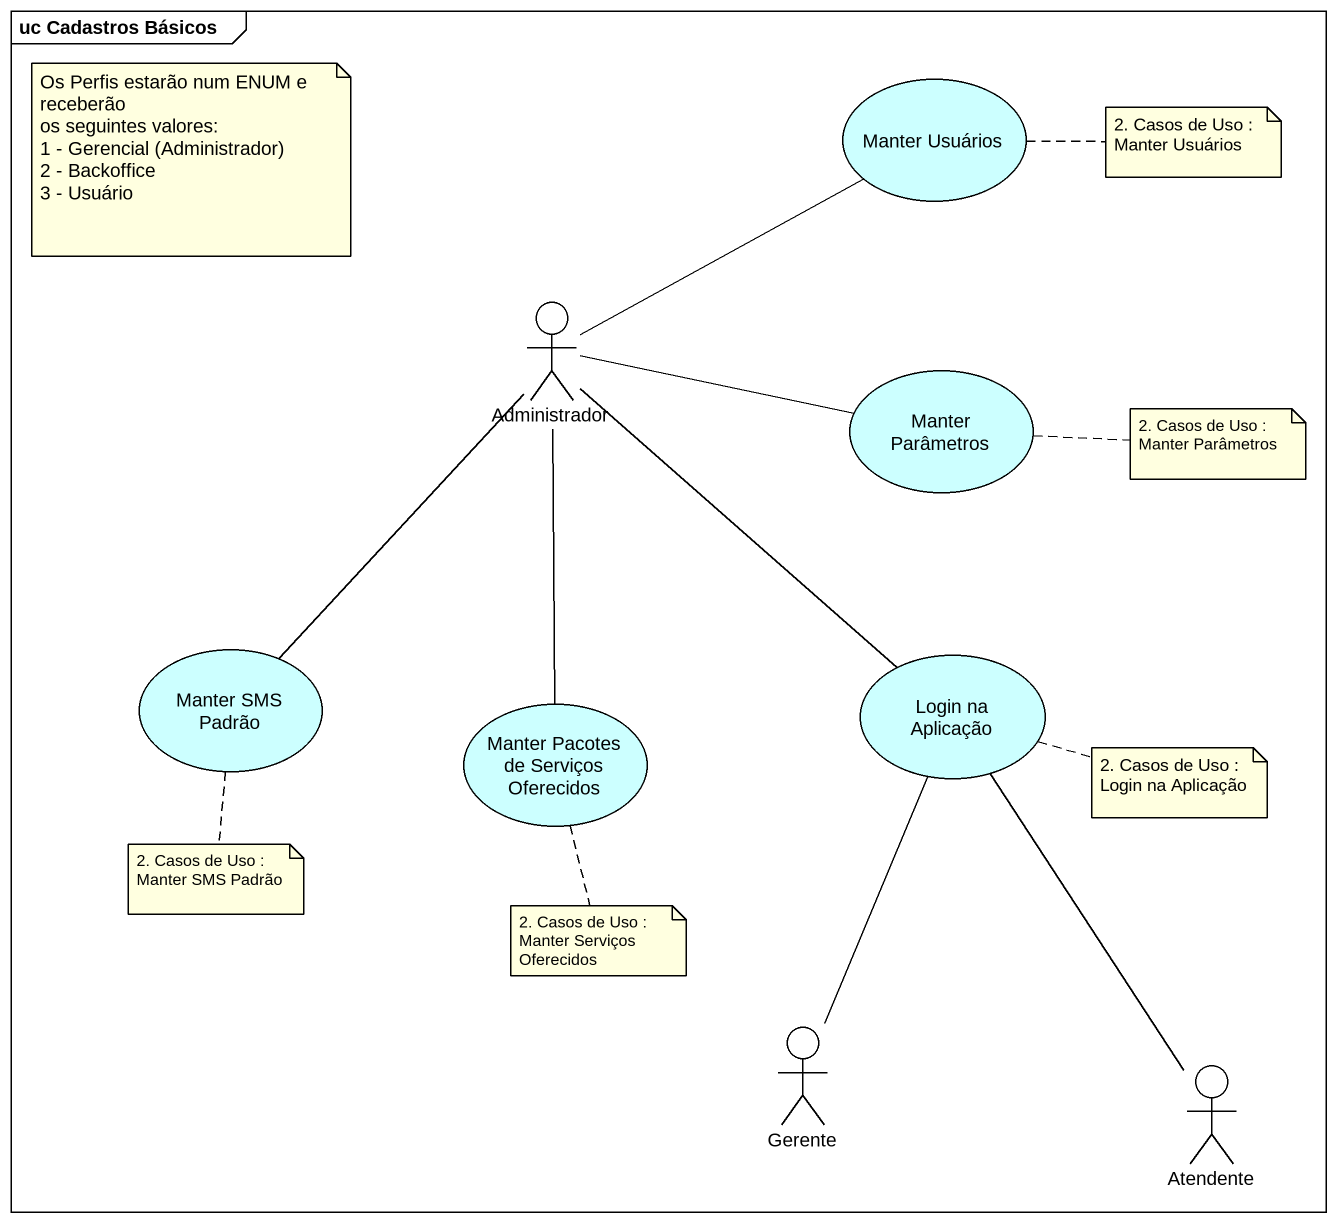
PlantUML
@startuml
mainframe uc Cadastros Básicos
usecase "Manter Usuários" as Manter_Usuários #CCFFFF
actor Administrador
usecase "Manter Parâmetros" as Manter_Parâmetros #CCFFFF
usecase "Manter SMS Padrão" as Manter_SMS_Padrão #CCFFFF
usecase "Login na Aplicação" as Login_na_Aplicação #CCFFFF
usecase "Manter Pacotes de Serviços Oferecidos" as Manter_Pacotes_de_Serviços #CCFFFF
actor Gerente
actor Atendente
Administrador -up- Manter_Usuários
Administrador -right- Manter_Parâmetros
Administrador -- Manter_SMS_Padrão
Administrador -- Login_na_Aplicação
Administrador -- Manter_Pacotes_de_Serviços
Gerente -up- Login_na_Aplicação
Atendente -up- Login_na_Aplicação
note as N1
  Os Perfis estarão num ENUM e receberão
  os seguintes valores:
  1 - Gerencial (Administrador)
  2 - Backoffice
  3 - Usuário
end note
note right of Manter_Usuários : 2. Casos de Uso : Manter Usuários
note right of Manter_Parâmetros : 2. Casos de Uso : Manter Parâmetros
note right of Login_na_Aplicação : 2. Casos de Uso : Login na Aplicação
note bottom of Manter_SMS_Padrão : 2. Casos de Uso : Manter SMS Padrão
note bottom of Manter_Pacotes_de_Serviços : 2. Casos de Uso : Manter Serviços Oferecidos
@enduml
